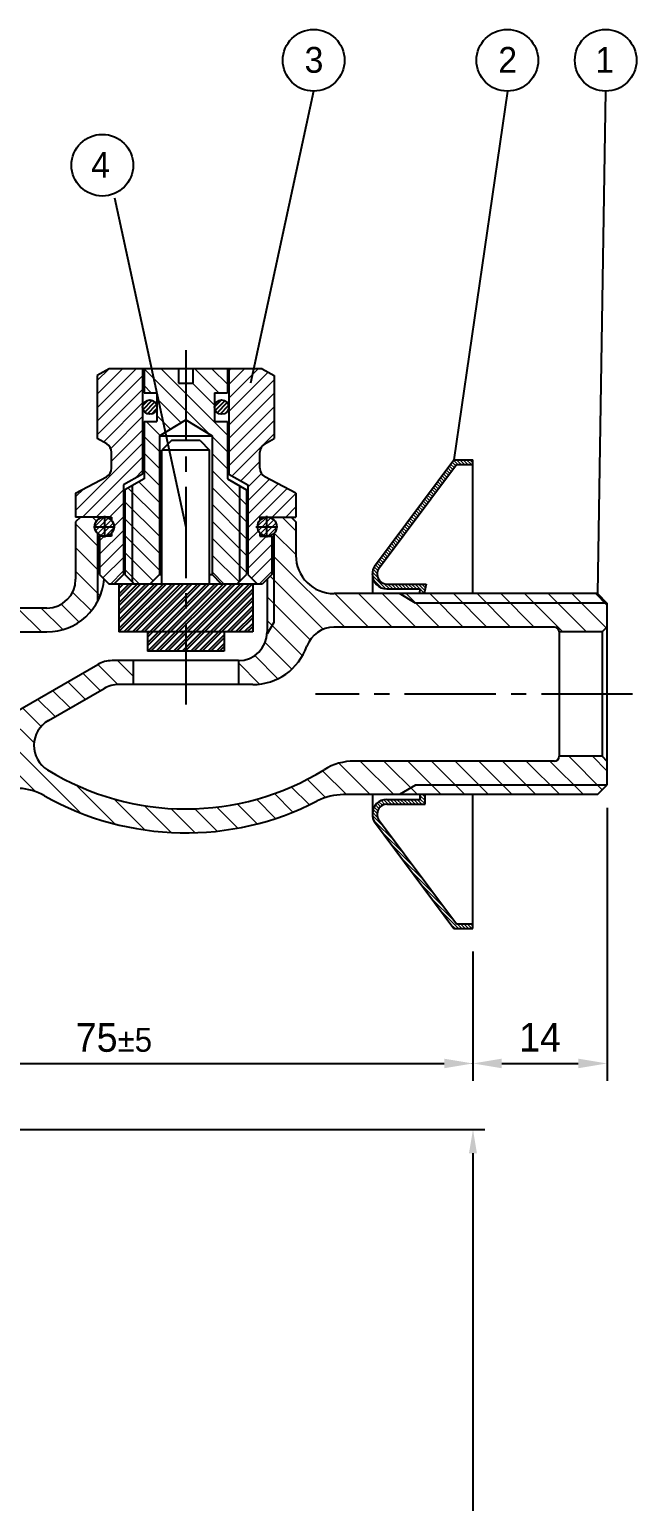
# Model space of a CAD drawing. Header units: millimetres. Extents: x 409 to 1480, y -88 to 334.
# Drawn here: x 1200.7 to 1264.1, y 94.2 to 248.1 of the extents above; entities that cross this region are included whole.
import ezdxf

# ---------------------------------------------------------------- set-up
doc = ezdxf.new("R2010")
doc.units = ezdxf.units.MM
doc.header["$LTSCALE"] = 0.5
doc.linetypes.add('CENTER2', pattern=[28.575, 19.05, -3.175, 3.175, -3.175])
doc.linetypes.add('CENTERX2', pattern=[4, 2.5, -0.5, 0.5, -0.5])
for name, color, linetype in [('2', 2, 'Continuous'), ('C', 1, 'CENTERX2'), ('CEN', 1, 'CENTER2'), ('DIM', 3, 'Continuous'), ('LINE', 3, 'Continuous')]:
    doc.layers.add(name, color=color, linetype=linetype)
doc.layers.add('Hatch', color=2, linetype='Continuous', lineweight=13)
doc.styles.get("Standard").update_dxf_attribs({"font": 'Gulim.ttf'})
doc.dimstyles.new('ISO-25', dxfattribs={"dimtxt": 2.5, "dimasz": 2.5, "dimexe": 1.25, "dimexo": 0.625, "dimtad": 1, "dimdec": 1, "dimtxsty": 'Standard', "dimcen": 0, "dimclrd": 2, "dimclre": 2, "dimclrt": 2, "dimadec": 0, "dimazin": 0, "dimtfac": 1, "dimtdec": 1, "dimtofl": 0, "dimtmove": 0, "dimatfit": 3, "dimfxl": 0, "dimarcsym": 0})
doc.dimstyles.get("Standard").update_dxf_attribs({"dimtxt": 0.18, "dimasz": 0.18, "dimexe": 0.18, "dimexo": 0.0625, "dimgap": 0.09, "dimtad": 0, "dimtih": 1, "dimtoh": 1, "dimdec": 4, "dimzin": 0, "dimdsep": 46, "dimtxsty": 'Standard', "dimcen": 0.09, "dimadec": 0, "dimazin": 0, "dimtfac": 1, "dimtdec": 4, "dimtofl": 0, "dimtmove": 0, "dimatfit": 3, "dimfxl": 0, "dimtolj": 1, "dimtzin": 0, "dimarcsym": 0})

# ---------------------------------------------------------------- blocks, each defined once
blk = doc.blocks.new('*D12')
at = {"layer": 'Defpoints', "color": 0}
for p in [(1261.04, 169.11), (1247.04, 140.01), (1261.04, 140.01)]:
    blk.add_point(p, dxfattribs=at)
at = {"layer": 'DIM', "color": 2, "lineweight": -2}
for p, q in [((1261.04, 166.71), (1261.04, 138.21)), ((1247.04, 142.41), (1247.04, 141.81)), ((1250.04, 140.01), (1258.04, 140.01))]:
    blk.add_line(p, q, dxfattribs=at)
at = {"layer": 'DIM', "color": 2}
for points in [[(1250.04, 140.51), (1250.04, 139.51), (1247.04, 140.01)], [(1258.04, 140.51), (1258.04, 139.51), (1261.04, 140.01)]]:
    blk.add_solid(points, dxfattribs=at)
at = {"layer": 'DIM', "color": 2, "insert": (1254.04, 142.75), "char_height": 3, "attachment_point": 5}
blk.add_mtext('\\A1;14', dxfattribs=at)
blk = doc.blocks.new('*D13')
at = {"color": 2, "lineweight": -2}
for p, q in [((1183.41, 133.12), (1248.29, 133.12)), ((1247.04, 130.62), (1247.04, -4.39)), ((1210.91, -6.89), (1248.29, -6.89))]:
    blk.add_line(p, q, dxfattribs=at)
at = {"color": 2}
for points in [[(1246.62, 130.62), (1247.45, 130.62), (1247.04, 133.12)], [(1246.62, -4.39), (1247.45, -4.39), (1247.04, -6.89)]]:
    blk.add_solid(points, dxfattribs=at)
at = {"layer": 'Defpoints', "color": 0}
for p in [(1182.79, 133.12), (1210.29, -6.89), (1247.04, -6.89)]:
    blk.add_point(p, dxfattribs=at)
at = {"color": 2, "insert": (1245.13, 63.12), "char_height": 2.5, "attachment_point": 5, "rotation": 90}
blk.add_mtext('140', dxfattribs=at)
blk = doc.blocks.new('*D14')
at = {"color": 2, "lineweight": -2}
for p, q in [((1172.04, 112.81), (1172.04, -8.14)), ((1202.04, -6.27), (1202.04, -5.64)), ((1174.54, -6.89), (1199.54, -6.89))]:
    blk.add_line(p, q, dxfattribs=at)
at = {"color": 2}
for points in [[(1174.54, -6.48), (1174.54, -7.31), (1172.04, -6.89)], [(1199.54, -6.48), (1199.54, -7.31), (1202.04, -6.89)]]:
    blk.add_solid(points, dxfattribs=at)
at = {"layer": 'Defpoints', "color": 0}
for p in [(1172.04, 113.44), (1202.04, -6.89), (1202.04, -6.89)]:
    blk.add_point(p, dxfattribs=at)
at = {"color": 2, "insert": (1187.04, -4.99), "char_height": 2.5, "attachment_point": 5}
blk.add_mtext('30', dxfattribs=at)

msp = doc.modelspace()

# ---------------------------------------------------------------- hatches: boundary and pattern name
h = msp.add_hatch()
h.set_pattern_fill('ANSI31', color=6, scale=0.1, style=0)
h.set_pattern_definition([(45, (540.69503, -16.31776), (-0.2245064, 0.2245064), [])])
h.paths.add_polyline_path([(1214.036, 208.608, 1), (1212.536, 208.608, 1)])
h.paths.add_polyline_path([(1221.536, 208.608, 1), (1220.036, 208.608, 1)])
h = msp.add_hatch()
h.set_pattern_fill('STEEL', color=5, scale=0.2, style=0)
h.set_pattern_definition([(45, (540.695, -16.31776), (-0.4490128, 0.4490128), []), (45, (540.695, -16.00026), (-0.4490128, 0.4490128), [])])
h.paths.add_polyline_path([(1217.036, 185.108), (1217.036, 190.108), (1210.036, 190.108), (1210.036, 185.108)])
h.paths.add_polyline_path([(1224.036, 185.108), (1224.036, 190.108), (1217.036, 190.108), (1217.036, 185.108)])
h.paths.add_polyline_path([(1221.036, 183.108), (1221.036, 185.108), (1217.036, 185.108), (1217.036, 183.108)])
h.paths.add_polyline_path([(1217.036, 183.108), (1217.036, 185.108), (1213.036, 185.108), (1213.036, 183.108)])
at = {"layer": 'Hatch'}
h = msp.add_hatch(dxfattribs=at)
h.set_pattern_fill('ANSI31', color=256, scale=8, style=0)
h.set_pattern_definition([(45, (987.3294, -41.6247), (-0.7071068, 0.7071068), [])])
h.paths.add_polyline_path([(1226.274, 211.893), (1225.036, 212.608), (1221.536, 212.608), (1221.536, 201.608), (1223.536, 200.474), (1223.536, 191.108), (1224.536, 190.108), (1225.036, 190.108), (1226.036, 191.108), (1226.036, 195.108), (1224.786, 195.108), (1224.786, 195.447, -0.3780907), (1224.786, 196.77), (1224.786, 197.108), (1228.536, 197.108), (1228.536, 199.608), (1225.316, 201.326, -0.276984), (1224.786, 202.208), (1224.786, 203.886, -0.2679492), (1225.286, 204.752), (1226.274, 205.323)])
h.paths.add_polyline_path([(1212.536, 212.608), (1209.036, 212.608), (1207.799, 211.893), (1207.799, 205.323), (1208.786, 204.752, -0.2679492), (1209.286, 203.886), (1209.286, 202.208, -0.276984), (1208.757, 201.326), (1205.536, 199.608), (1205.536, 197.108), (1209.286, 197.108), (1209.286, 196.769, -0.3776673), (1209.286, 195.448), (1209.286, 195.108), (1208.036, 195.108), (1208.036, 191.108), (1209.036, 190.108), (1209.536, 190.108), (1210.536, 191.108), (1210.536, 200.474), (1212.536, 201.608)])
h = msp.add_hatch(dxfattribs=at)
h.set_pattern_fill('ANSI31', color=256, scale=10, angle=90, style=0)
h.set_pattern_definition([(135, (1279.8998, 141.8672), (-0.883883, -0.883883), [])])
h.paths.add_polyline_path([(1214.286, 205.608), (1217.036, 207.26), (1217.036, 211.108), (1216.286, 211.108), (1216.286, 212.608), (1212.686, 212.608), (1212.686, 210.108), (1214.036, 210.108), (1214.036, 207.108), (1212.686, 207.108), (1212.686, 201.108), (1211.436, 200.386), (1211.436, 190.358), (1211.686, 190.108), (1213.286, 190.108), (1214.286, 191.108)])
h.paths.add_polyline_path([(1211.436, 200.386), (1210.686, 199.953), (1210.686, 191.108), (1211.436, 190.358)])
h.paths.add_polyline_path([(1221.386, 201.108), (1221.386, 207.108), (1220.036, 207.108), (1220.036, 210.108), (1221.386, 210.108), (1221.386, 212.608), (1217.786, 212.608), (1217.786, 211.108), (1217.036, 211.108), (1217.036, 207.26), (1219.786, 205.608), (1219.786, 191.108), (1220.786, 190.108), (1222.386, 190.108), (1222.636, 190.358), (1222.636, 200.386)])
h.paths.add_polyline_path([(1223.386, 199.953), (1222.636, 200.386), (1222.636, 190.358), (1223.386, 191.108)])
h = msp.add_hatch(dxfattribs=at)
h.set_pattern_fill('ANSI31', color=2, scale=14, angle=90, style=0)
h.set_pattern_definition([(135, (1067.3694, -41.6247), (-1.237437, -1.237437), [])])
h.paths.add_polyline_path([(1148.836, 204.608), (1148.036, 204.608), (1148.036, 198.222), (1148.836, 199.608)], flags=16)
h.paths.add_polyline_path([(1150.386, 204.608), (1148.836, 204.608), (1148.836, 199.608), (1148.036, 198.222), (1148.036, 172.108, -0.4142136), (1145.036, 169.108), (1143.651, 168.308), (1140.036, 168.308), (1140.036, 165.608), (1146.386, 165.608, 0.4142136), (1150.386, 169.608), (1150.386, 170.108, -0.4142136), (1152.386, 172.108), (1161.036, 172.108), (1161.036, 174.308), (1161.036, 174.608), (1150.386, 174.608)])
h.paths.add_polyline_path([(1145.036, 169.108), (1140.836, 169.108), (1140.036, 168.308), (1143.651, 168.308)], flags=16)
h.paths.add_polyline_path([(1157.786, 151.608), (1140.036, 151.608), (1140.036, 148.908), (1143.651, 148.908), (1145.036, 148.108), (1157.036, 148.108, -0.3899693), (1160.026, 145.358), (1161.036, 143.608), (1161.036, 135.608), (1163.286, 135.608), (1163.786, 136.108), (1163.786, 145.608, 0.4142136)])
h.paths.add_polyline_path([(1143.651, 148.908), (1140.036, 148.908), (1140.836, 148.108), (1145.036, 148.108)], flags=16)
h.paths.add_polyline_path([(1161.036, 143.608), (1160.026, 145.358, -0.0208727), (1160.036, 145.108), (1160.036, 136.608), (1161.036, 135.608)], flags=16)
h.paths.add_polyline_path([(1184.036, 143.932, -0.1831517), (1187.051, 151.886, 0.1215643), (1193.5, 164.195, -0.4968168), (1202.279, 167.989, 0.2527259), (1230.78, 167.441, -0.1195351), (1233.529, 168.108), (1239.359, 168.108), (1241.036, 169.108), (1261.036, 169.108), (1261.036, 171.608), (1260.536, 172.108), (1256.036, 172.108, -0.4142136), (1255.536, 171.608), (1234.643, 171.608, 0.1392377), (1231.49, 170.712, -0.2836076), (1202.615, 170.693, -0.5679182), (1202.689, 175.845), (1208.51, 179.206, -0.1316525), (1210.01, 179.608), (1211.536, 179.608), (1211.536, 182.108), (1209.34, 182.108, 0.1316525), (1207.84, 181.706), (1196.242, 175.01, -0.1316525), (1194.742, 174.608), (1183.036, 174.608), (1183.036, 172.108), (1188.751, 172.108, -0.4393969), (1191.74, 168.853, -0.1988262), (1182.419, 150.849, 0.2210683), (1180.286, 146.262), (1180.286, 136.108), (1180.786, 135.608), (1183.036, 135.608), (1184.036, 136.608)])
h.paths.add_polyline_path([(1195.236, 204.608), (1193.686, 204.608), (1193.686, 186.108, 0.4142136), (1194.686, 185.108), (1202.536, 185.108, 0.2775459), (1207.836, 188.296), (1207.836, 195.395, -0.671638), (1208.536, 197.108), (1206.036, 197.108), (1205.536, 196.608), (1205.536, 190.608, -0.4142136), (1202.536, 187.608), (1199.036, 187.608, -0.4142136), (1196.036, 190.608), (1196.036, 198.222), (1195.236, 199.608)])
h.paths.add_polyline_path([(1196.036, 204.608), (1195.236, 204.608), (1195.236, 199.608), (1196.036, 198.222)])
h.paths.add_polyline_path([(1208.517, 190.627), (1208.036, 191.108), (1208.036, 195.108), (1208.536, 195.108), (1208.536, 195.109, -0.1964313), (1207.836, 195.395), (1207.836, 188.296, 0.1022707)])
h.paths.add_polyline_path([(1226.236, 195.395, -0.1964313), (1225.536, 195.109), (1225.536, 195.108), (1226.036, 195.108), (1226.036, 191.108), (1225.536, 190.608), (1225.536, 185.108, -0.018969), (1225.528, 184.881), (1226.236, 186.108)], flags=16)
h.paths.add_polyline_path([(1261.036, 188.108), (1241.036, 188.108), (1239.359, 189.108), (1232.536, 189.108, -0.4142136), (1228.536, 193.108), (1228.536, 196.608), (1228.036, 197.108), (1225.536, 197.108, -0.671638), (1226.236, 195.395), (1226.236, 186.108), (1225.528, 184.881, -0.3921633), (1222.536, 182.108), (1222.536, 179.608), (1224.036, 179.608, 0.3178372), (1229.693, 183.608, -0.3178372), (1232.522, 185.608), (1255.536, 185.608, -0.4142136), (1256.036, 185.108), (1260.536, 185.108), (1261.036, 185.608)])
h.paths.add_polyline_path([(1260.036, 189.108), (1239.359, 189.108), (1241.036, 188.108), (1261.036, 188.108)], flags=17)
h.paths.add_polyline_path([(1261.036, 169.108), (1241.036, 169.108), (1239.359, 168.108), (1260.036, 168.108)])
h = msp.add_hatch(dxfattribs=at)
h.set_pattern_fill('ANSI31', color=256, scale=2, angle=90, style=0)
h.set_pattern_definition([(135, (1082.75745, -25.36942), (-0.1767767, -0.1767767), [])])
h.paths.add_polyline_path([(1245.317, 202.608), (1247.036, 202.608), (1247.036, 203.108), (1245.036, 203.108), (1236.755, 191.967, 0.1443019), (1236.537, 191.148, 0.4219854), (1238.036, 189.608), (1241.536, 189.608), (1241.433, 189.108), (1241.944, 189.108), (1242.15, 190.108), (1238.036, 190.108, -0.4258893), (1237.037, 191.148, -0.1476816), (1237.182, 191.707)])
h.paths.add_polyline_path([(1236.537, 166.068, 0.1443019), (1236.755, 165.249), (1245.036, 154.108), (1247.036, 154.108), (1247.036, 154.608), (1245.317, 154.608), (1237.182, 165.509, -0.1476816), (1237.037, 166.068, -0.4258893), (1238.036, 167.108), (1242.036, 167.108), (1242.036, 168.108), (1241.536, 168.108), (1241.536, 167.608), (1238.036, 167.608, 0.4219854)])
h = msp.add_hatch(dxfattribs=at)
h.set_pattern_fill('ANSI31', color=6, scale=3, style=0)
h.set_pattern_definition([(45, (1067.3694, -41.6247), (-0.26516504, 0.26516504), [])])
h.paths.add_polyline_path([(1208.536, 197.108, 0.4142063), (1207.537, 196.109), (1208.536, 196.108)])
h.paths.add_polyline_path([(1208.536, 196.108), (1207.537, 196.109, 0.4142208), (1208.536, 195.109)])
h.paths.add_polyline_path([(1209.536, 196.108), (1208.536, 196.108), (1208.536, 195.109, 0.4142063)])
h.paths.add_polyline_path([(1208.536, 197.108), (1208.536, 196.108), (1209.536, 196.108, 0.4142208)])
h.paths.add_polyline_path([(1225.536, 197.108), (1225.506, 197.108, 0.4053668), (1224.536, 196.108), (1225.536, 196.108)])
h.paths.add_polyline_path([(1225.536, 196.108), (1224.536, 196.108, 0.4142208), (1225.536, 195.108)])
h.paths.add_polyline_path([(1226.378, 196.108), (1225.536, 196.108), (1225.536, 195.108, 0.0818461), (1225.857, 195.161)])
h.paths.add_polyline_path([(1225.567, 197.108), (1225.536, 197.108), (1225.536, 196.108), (1226.378, 196.108), (1226.508, 196.346, 0.3372386)])
h.paths.add_polyline_path([(1226.537, 196.108), (1226.378, 196.108), (1225.857, 195.161, 0.3214623)])

# ---------------------------------------------------------------- linework, layer by layer
for p, q in [((1209.036, 212.608), (1207.799, 211.893)), ((1225.036, 212.608), (1209.036, 212.608)), ((1212.536, 212.608), (1212.536, 201.608)), ((1212.686, 212.608), (1212.686, 210.108)), ((1216.286, 212.608), (1216.286, 211.108)), ((1217.786, 212.608), (1217.786, 211.108)), ((1221.386, 212.608), (1221.386, 210.108)), ((1221.536, 212.608), (1221.536, 201.608)), ((1225.036, 212.608), (1226.274, 211.893)), ((1207.799, 211.893), (1207.799, 205.323)), ((1216.286, 211.108), (1217.786, 211.108)), ((1226.274, 211.893), (1226.274, 205.323)), ((1212.686, 210.108), (1214.036, 210.108)), ((1214.036, 210.108), (1214.036, 207.108)), ((1220.036, 210.108), (1220.036, 207.108)), ((1220.036, 210.108), (1221.386, 210.108)), ((1212.686, 207.108), (1212.686, 201.108)), ((1212.686, 207.108), (1214.036, 207.108)), ((1214.286, 205.608), (1217.036, 207.26)), ((1217.036, 207.26), (1219.786, 205.608)), ((1220.036, 207.108), (1221.386, 207.108)), ((1221.386, 207.108), (1221.386, 201.108)), ((1208.786, 204.752), (1207.799, 205.323)), ((1214.286, 205.608), (1214.286, 191.108)), ((1214.286, 205.608), (1219.786, 205.608)), ((1215.536, 205.108), (1214.536, 204.108)), ((1218.536, 205.108), (1215.536, 205.108)), ((1218.536, 205.108), (1219.536, 204.108)), ((1219.786, 205.608), (1219.786, 191.108)), ((1225.286, 204.752), (1226.274, 205.323)), ((1209.286, 202.208), (1209.286, 203.886)), ((1214.536, 190.108), (1214.536, 204.108)), ((1219.536, 204.108), (1214.536, 204.108)), ((1219.536, 190.108), (1219.536, 204.108)), ((1224.786, 202.208), (1224.786, 203.886)), ((1236.755, 191.967), (1245.036, 203.108)), ((1245.036, 203.108), (1247.036, 203.108)), ((1247.036, 189.108), (1247.036, 203.108)), ((1212.536, 201.608), (1210.536, 200.474)), ((1221.536, 201.608), (1223.536, 200.474)), ((1237.182, 191.707), (1245.317, 202.608)), ((1245.317, 202.608), (1247.036, 202.608)), ((1205.536, 199.608), (1208.757, 201.326)), ((1210.536, 200.474), (1210.536, 191.108)), ((1212.686, 201.108), (1210.686, 199.953)), ((1221.386, 201.108), (1223.386, 199.953)), ((1223.536, 200.474), (1223.536, 191.108)), ((1228.536, 199.608), (1225.316, 201.326)), ((1205.536, 199.608), (1205.536, 197.108)), ((1210.686, 199.953), (1210.686, 191.108)), ((1223.386, 199.953), (1223.386, 191.108)), ((1228.536, 199.608), (1228.536, 197.108)), ((1209.286, 197.108), (1205.536, 197.108)), ((1209.286, 197.108), (1209.286, 196.77)), ((1224.786, 197.108), (1224.786, 196.77)), ((1224.786, 197.108), (1228.536, 197.108)), ((1209.286, 195.447), (1209.286, 195.108)), ((1224.786, 195.447), (1224.786, 195.108)), ((1208.036, 195.108), (1208.036, 191.108)), ((1209.286, 195.108), (1208.036, 195.108)), ((1209.286, 195.108), (1208.036, 195.108)), ((1224.786, 195.108), (1226.036, 195.108)), ((1226.036, 195.108), (1226.036, 191.108)), ((1208.036, 191.108), (1209.036, 190.108)), ((1210.536, 191.108), (1209.536, 190.108)), ((1210.686, 191.108), (1211.686, 190.108)), ((1213.286, 190.108), (1214.286, 191.108)), ((1214.286, 191.108), (1214.536, 191.108)), ((1219.536, 191.108), (1219.786, 191.108)), ((1220.786, 190.108), (1219.786, 191.108)), ((1222.386, 190.108), (1223.386, 191.108)), ((1223.536, 191.108), (1224.536, 190.108)), ((1226.036, 191.108), (1225.036, 190.108)), ((1236.536, 191.108), (1236.536, 191.187)), ((1236.536, 191.108), (1236.536, 189.108)), ((1225.036, 190.108), (1209.036, 190.108)), ((1210.036, 190.108), (1210.036, 185.108)), ((1224.036, 190.108), (1224.036, 185.108)), ((1238.036, 190.108), (1242.15, 190.108)), ((1238.036, 189.608), (1241.536, 189.608)), ((1241.536, 189.608), (1241.433, 189.108)), ((1242.15, 190.108), (1241.944, 189.108)), ((1202.536, 187.608), (1199.036, 187.608)), ((1194.686, 185.108), (1202.536, 185.108)), ((1224.036, 185.108), (1210.036, 185.108)), ((1213.036, 185.108), (1213.036, 183.108)), ((1221.036, 185.108), (1221.036, 183.108)), ((1221.036, 183.108), (1213.036, 183.108)), ((1196.242, 175.01), (1207.84, 181.706)), ((1202.689, 175.845), (1208.51, 179.206)), ((1236.536, 168.108), (1236.536, 166.029)), ((1241.536, 167.608), (1241.536, 168.108)), ((1242.036, 167.108), (1242.036, 168.108)), ((1247.036, 154.108), (1247.036, 168.108)), ((1238.036, 167.608), (1241.536, 167.608)), ((1238.036, 167.108), (1242.036, 167.108)), ((1236.536, 166.108), (1236.536, 166.029)), ((1236.755, 165.249), (1245.036, 154.108)), ((1237.182, 165.509), (1245.317, 154.608)), ((1245.036, 154.108), (1247.036, 154.108)), ((1245.317, 154.608), (1247.036, 154.608))]:
    msp.add_line(p, q)
at = {"color": 7}
for p, q in [((1206.036, 197.108), (1205.536, 196.608)), ((1228.036, 197.108), (1228.536, 196.608)), ((1205.536, 196.608), (1205.536, 190.608)), ((1228.536, 196.608), (1228.536, 193.108)), ((1225.536, 190.608), (1225.536, 185.108)), ((1260.036, 189.108), (1232.536, 189.108)), ((1260.036, 189.108), (1261.036, 188.108)), ((1261.036, 188.108), (1261.036, 169.108)), ((1255.536, 185.608), (1232.522, 185.608)), ((1256.036, 185.108), (1256.036, 172.108)), ((1260.536, 185.108), (1256.036, 185.108)), ((1260.536, 185.108), (1261.036, 185.608)), ((1260.536, 185.108), (1260.536, 172.108)), ((1222.536, 182.108), (1209.34, 182.108)), ((1211.536, 182.108), (1211.536, 179.608)), ((1222.536, 182.108), (1222.536, 179.608)), ((1224.036, 179.608), (1210.01, 179.608)), ((1255.536, 171.608), (1234.643, 171.608)), ((1260.536, 172.108), (1256.036, 172.108)), ((1260.536, 172.108), (1261.036, 171.608)), ((1260.036, 168.108), (1233.529, 168.108)), ((1260.036, 168.108), (1261.036, 169.108))]:
    msp.add_line(p, q, dxfattribs=at)
for centre, radius in [((1213.286, 208.608), 0.75), ((1220.786, 208.608), 0.75), ((1208.536, 196.108), 1), ((1225.536, 196.108), 1)]:
    msp.add_circle(centre, radius)
for centre, radius, start, end in [((1208.286, 203.886), 1, 0, 60), ((1225.786, 203.886), 1, 120, 180), ((1208.286, 202.208), 1, 298.07249, 0), ((1225.786, 202.208), 1, 180, 241.92751), ((1238.036, 191.187), 1.5, 148.67131, 180), ((1238.036, 191.108), 1.5, 180, 270), ((1238.036, 191.187), 1, 148.67131, 182.27455), ((1238.036, 191.108), 1, 177.72545, 270), ((1202.536, 191.108), 6, 270, 355.40461), ((1202.536, 190.608), 3, 270, 0), ((1209.34, 179.108), 3, 90, 120), ((1210.01, 176.608), 3, 90, 120), ((1204.189, 173.247), 3, 120, 238.37212), ((1234.643, 165.608), 6, 90, 121.70707), ((1217.036, 194.108), 27.5, 238.37212, 301.70707), ((1199.328, 162.765), 6, 60.53346, 166.2093), ((1217.036, 194.108), 30, 240.53346, 297.26604), ((1233.529, 162.108), 6, 90, 117.26604), ((1238.036, 166.108), 1.5, 90, 180), ((1238.036, 166.108), 1, 90, 182.27455), ((1238.036, 166.029), 1.5, 180, 211.32869), ((1238.036, 166.029), 1, 177.72545, 211.32869)]:
    msp.add_arc(centre, radius, start, end)
for centre, radius, start, end in [((1232.536, 193.108), 4, 180, 270), ((1222.536, 185.108), 3, 270, 0), ((1232.522, 182.608), 3, 90, 160.52878), ((1255.536, 185.108), 0.5, 0, 90), ((1224.036, 185.608), 6, 270, 340.52878), ((1255.536, 172.108), 0.5, 270, 0)]:
    msp.add_arc(centre, radius, start, end, dxfattribs=at)
at = {"layer": '2'}
for p, q in [((1230.398, 241.628), (1223.796, 211.108)), ((1209.582, 230.49), (1217.036, 196.047))]:
    msp.add_line(p, q, dxfattribs=at)
at = {"layer": 'C', "linetype": 'CENTER2'}
for p, q in [((1217.036, 214.556), (1217.036, 177.537)), ((1263.712, 178.608), (1230.598, 178.608)), ((1263.712, 178.608), (1230.598, 178.608))]:
    msp.add_line(p, q, dxfattribs=at)
at = {"layer": 'CEN'}
for p, q in [((1208.536, 197.24), (1208.536, 194.977)), ((1225.49, 197.24), (1225.49, 194.977)), ((1207.405, 196.108), (1209.668, 196.108)), ((1224.359, 196.108), (1226.622, 196.108))]:
    msp.add_line(p, q, dxfattribs=at)
at = {"layer": 'Defpoints', "color": 0, "linetype": 'ByBlock'}
for p in [(1217.786, 211.108), (1247.036, 203.108), (1245.36, 202.608), (1223.386, 199.953), (1241.536, 189.608), (1204.357, 188.223), (1260.536, 185.108), (1260.536, 185.108), (1260.536, 172.108), (1260.536, 172.108), (1247.036, 154.108)]:
    msp.add_point(p, dxfattribs=at)
at = {"layer": 'DIM', "color": 2}
for p, q in [((1250.629, 241.628), (1245.036, 203.108)), ((1260.894, 241.628), (1260.036, 189.108))]:
    msp.add_line(p, q, dxfattribs=at)
at = {"layer": 'DIM', "color": 2, "linetype": 'ByBlock'}
for p, q in [((1247.036, 151.708), (1247.036, 138.209)), ((1175.036, 140.009), (1244.036, 140.009))]:
    msp.add_line(p, q, dxfattribs=at)
at = {"layer": 'DIM', "color": 2}
for centre in [(1230.398, 244.85), (1250.629, 244.85), (1260.9, 244.85), (1208.329, 233.884)]:
    msp.add_circle(centre, 3.222, dxfattribs=at)
at = {"layer": 'DIM', "color": 0, "linetype": 'ByBlock'}
msp.add_point((1247.036, 140.009), dxfattribs=at)
at = {"layer": 'DIM', "color": 2, "linetype": 'ByBlock'}
msp.add_solid([(1244.036, 140.509), (1244.036, 139.509), (1247.036, 140.009)], dxfattribs=at)
at = {"layer": 'LINE'}
for p, q in [((1211.436, 200.386), (1211.436, 190.358)), ((1222.636, 200.386), (1222.636, 190.358)), ((1207.836, 195.395), (1207.836, 188.296)), ((1226.236, 195.395), (1226.236, 186.108)), ((1241.036, 188.108), (1239.359, 189.108)), ((1261.036, 188.108), (1241.036, 188.108)), ((1226.236, 186.108), (1225.536, 184.896)), ((1241.036, 169.108), (1239.359, 168.108)), ((1261.036, 169.108), (1241.036, 169.108))]:
    msp.add_line(p, q, dxfattribs=at)

# ---------------------------------------------------------------- texts
at = {"layer": 'DIM', "color": 2}
for s, p in [('3', (1229.451, 243.542)), ('2', (1249.681, 243.542)), ('1', (1259.814, 243.542)), ('4', (1207.16, 232.577))]:
    msp.add_text(s, height=2.7, dxfattribs=at).set_placement(p)
at = {"layer": 'DIM', "color": 2, "linetype": 'ByBlock', "insert": (1209.536, 142.709), "char_height": 3, "attachment_point": 5}
msp.add_mtext('75{\\f휴먼매직체|b0|i0|c129|p16;\\H0.8125x;±\\f@굴림|b0|i0|c129|p50;\\H1.026x;5}', dxfattribs=at)

# ---------------------------------------------------------------- dimensions: what is measured, and where the dimension line sits
dim = msp.add_linear_dim(base=(1247.036, -6.892), p1=(1182.786, 133.123), p2=(1210.286, -6.892), angle=90, dimstyle='ISO-25')
dim.commit()
dim.dimension.update_dxf_attribs({"geometry": '*D13', "text_midpoint": (1245.127, 63.115)})
dim = msp.add_linear_dim(base=(1202.036, -6.892), p1=(1172.036, 113.438), p2=(1202.036, -6.892), dimstyle='ISO-25')
dim.commit()
dim.dimension.update_dxf_attribs({"geometry": '*D14', "text_midpoint": (1187.036, -4.985)})
at = {"layer": 'DIM'}
dim = msp.add_linear_dim(base=(1261.036, 140.009), p1=(1247.036, 140.009), p2=(1261.036, 169.108), dimstyle='Standard', override={"dimscale": 1.2, "dimtxt": 2.5, "dimasz": 2.5, "dimexe": 1.5, "dimexo": 2, "dimgap": 1, "dimtad": 1, "dimtih": 0, "dimtoh": 0, "dimdec": 2, "dimzin": 9, "dimcen": 2, "dimclrd": 2, "dimclre": 2, "dimclrt": 2, "dimtdec": 2, "dimtofl": 1, "dimtmove": 2, "dimtzin": 9}, dxfattribs=at)
dim.commit()
dim.dimension.update_dxf_attribs({"geometry": '*D12', "text_midpoint": (1254.036, 142.751)})

doc.saveas('drawing.dxf')
